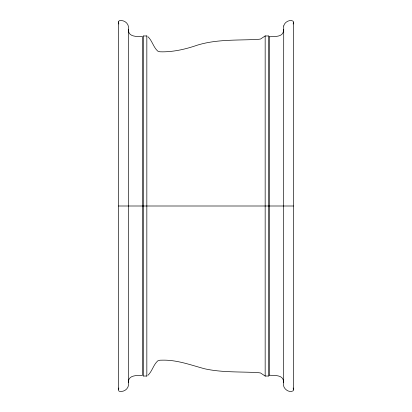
<?xml version="1.0" encoding="UTF-8"?>
<svg xmlns="http://www.w3.org/2000/svg" width="412" height="412" viewBox="0 0 412 412"><rect width="100%" height="100%" fill="white"/><g stroke="black" fill="none" stroke-linecap="round" stroke-linejoin="round"><path stroke-width="0.62" d="M293.493 22.681L293.143 23.999M128.508 382.449C127.849 374.802 137.562 375.492 142.67 375.291L142.67 36.683C137.557 36.529 127.849 37.193 128.508 29.551M118.507 389.319L118.857 388.001M283.492 29.551C284.028 37.507 274.495 36.364 269.33 36.797M147.965 375.275C152.26 371.207 153.382 364.769 157.791 360.845L159.944 360.217L162.673 360.155C177.206 359.872 190.838 365.063 204.646 368.786C222.047 372.633 239.98 371.619 257.654 372.597L260.492 372.942L265.163 376.038L268.336 376.038M143.664 35.962L146.837 35.962M268.336 35.962L265.163 35.962L260.492 39.058L257.654 39.403C237.477 40.448 216.733 39.109 197.188 45.207C186.059 49.059 174.497 51.773 162.673 51.845L159.944 51.783L157.791 51.155C153.382 47.231 152.26 40.793 147.965 36.725M118.512 206L293.488 206M143.664 376.038L146.837 376.038M269.33 375.203C274.495 375.636 284.028 374.493 283.492 382.449M118.857 23.999L118.507 22.681M293.143 388.001L293.493 389.319M269.33 36.683L269.33 375.317M268.336 35.849L268.336 376.151M265.163 35.849L265.163 376.151M146.837 35.849L146.837 376.151M143.664 35.849L143.664 376.151M118.548 21.64L118.507 389.731L118.666 390.715L119.192 391.24C123.966 392.466 129.116 388.573 128.508 383.484L128.508 28.516C129.116 23.427 123.966 19.534 119.192 20.76L118.548 21.64M283.719 25.956L283.492 383.484C282.555 388.526 289.116 393.45 293.334 390.715L293.334 21.285C290.048 18.988 284.388 22.057 283.719 25.956"/></g></svg>
